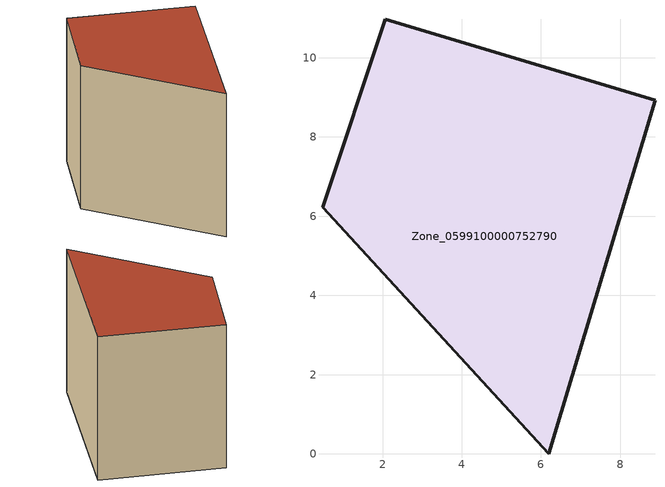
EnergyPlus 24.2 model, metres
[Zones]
Zone_0599100000752790
 floor ground (C_G): 0.48,6.23 2.07,10.97 8.88,8.93 6.19,0 z3.62
 wall outside (C_F): 0.48,6.23 6.19,0 8.88,8.93 2.07,10.97 0.48,6.23 z3.62:12.76
 roof outside (C_R): 2.07,10.97 0.48,6.23 6.19,0 8.88,8.93 z12.76
[BUILDING]
Pand.0599100000752790: North Axis=0; Terrain=City; Loads Convergence Tolerance Value=0.04; Temperature Convergence Tolerance Value=0.4; Solar Distribution=FullExterior; Maximum Number of Warmup Days=25; Minimum Number of Warmup Days=1
[Site:Location]
Rotterdam.The.Hague.AP_ZH_NLD Design_Conditions: Latitude=51.96; Longitude=4.45; Time Zone=1; Elevation=-4.5
[SITE:GROUNDTEMPERATURE:BUILDINGSURFACE]
18, 18, 18, 18, 18, 18, 18, 18, 18, 18, 18, 18
[MATERIAL] Thermal Absorptance=0.9; Solar Absorptance=0.7; Visible Absorptance=0.7
Name | Roughness | Thickness | Conductivity | Density | Specific Heat
G.TC.2006-2014 | MediumSmooth | 0.15 | 0.06 | 540 | 1210
F.TC.2006-2014 | Rough | 0.3 | 0.12 | 1920 | 840
R.TC.2006-2014 | MediumRough | 0.2 | 0.08 | 1500 | 1000
[CONSTRUCTION]
C_G: G.TC.2006-2014
C_F: F.TC.2006-2014
C_R: R.TC.2006-2014
[ZONE]
Zone_0599100000752790: Type=1; Multiplier=1; Ceiling Height=Autocalculate; Volume=Autocalculate; Floor Area=autocalculate; Part of Total Floor Area=Yes
[ZONEINFILTRATION:DESIGNFLOWRATE]
Infil_Zone_0599100000752790: Zone or ZoneList or Space or SpaceList=Zone_0599100000752790; Schedule=AlwaysOn; Design Flow Rate Calculation Method=Flow/Area; Flow Rate per Floor Area=0.0015; Constant Term Coefficient=1; Temperature Term Coefficient=0; Velocity Term Coefficient=0; Velocity Squared Term Coefficient=0
[HVACTEMPLATE:ZONE:IDEALLOADSAIRSYSTEM]
Zone_0599100000752790: Maximum Heating Supply Air Temperature=50; Minimum Cooling Supply Air Temperature=13; Maximum Heating Supply Air Humidity Ratio=0.0156; Minimum Cooling Supply Air Humidity Ratio=0.0077; Heating Limit=NoLimit; Cooling Limit=NoLimit; Dehumidification Control Type=ConstantSensibleHeatRatio; Cooling Sensible Heat Ratio=0.7; Dehumidification Setpoint=60; Humidification Control Type=None; Humidification Setpoint=30; Outdoor Air Method=None; Outdoor Air Flow Rate per Person=0.00944; Outdoor Air Flow Rate per Zone Floor Area=0; Outdoor Air Flow Rate per Zone=0; Demand Controlled Ventilation Type=None; Outdoor Air Economizer Type=NoEconomizer; Heat Recovery Type=None; Sensible Heat Recovery Effectiveness=0.7; Latent Heat Recovery Effectiveness=0.65
[ZONECONTROL:THERMOSTAT]
ThermostatControl_Zone_0599100000752790: Zone or ZoneList=Zone_0599100000752790; Control Type Schedule=DualSetpointControlType; Control 1=Thermostat_Zone_0599100000752790; Temperature Difference Between Cutout And Setpoint=0
[THERMOSTATSETPOINT:DUALSETPOINT]
Thermostat_Zone_0599100000752790: Heating Setpoint Temperature Schedule=HeatingSetpoint_Zone_0599100000752790; Cooling Setpoint Temperature Schedule=CoolingSetpoint_Zone_0599100000752790
[SCHEDULE:COMPACT]
HeatingSetpoint_Zone_0599100000752790: Through: 12/31, For: AllDays, Until: 24:00, 21
CoolingSetpoint_Zone_0599100000752790: Through: 12/31, For: AllDays, Until: 24:00, 24
DualSetpointControlType: Through: 12/31, For: AllDays, Until: 24:00, 4
AlwaysOn: Through: 12/31, For: AllDays, Until: 24:00, 1
